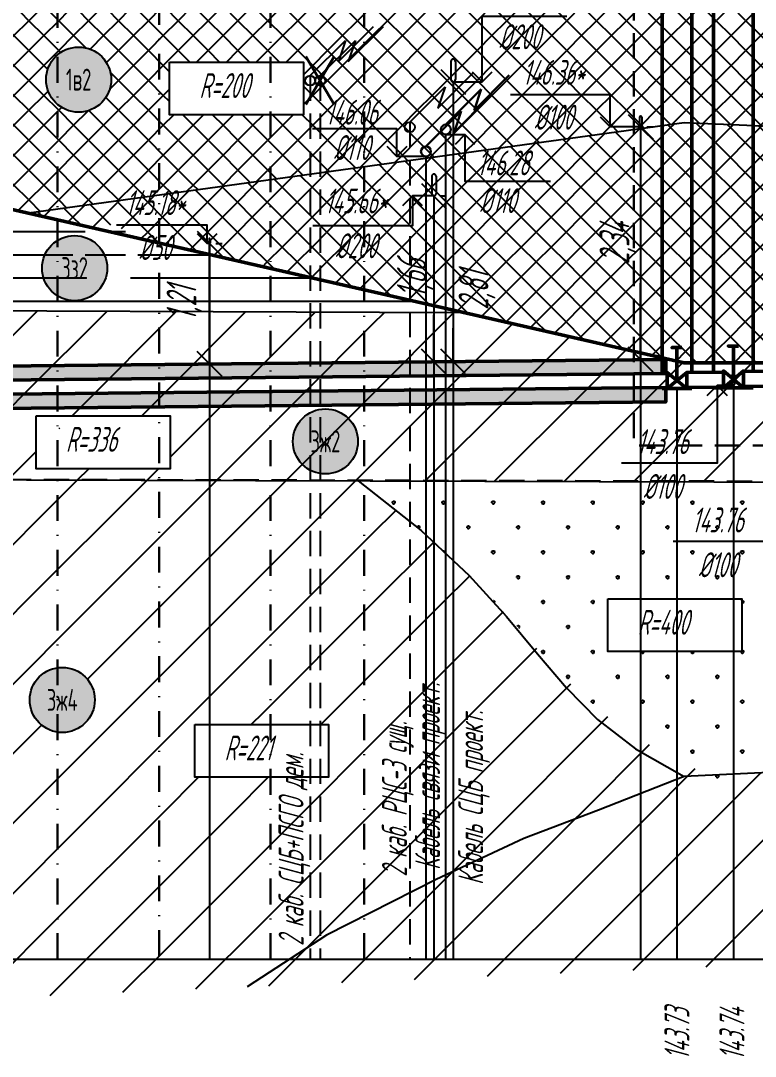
# Model space of a CAD drawing. Header units: metres. Extents: x -30 to 2050, y -904 to 400.
# Drawn here: x 229 to 302.8, y 120.2 to 224.2 of the extents above; entities that cross this region are included whole.
import ezdxf
from ezdxf import colors
from ezdxf.entities.mleader import LeaderData, LeaderLine
from ezdxf.enums import TextEntityAlignment as Align
from ezdxf.math import Vec2, Vec3

# ---------------------------------------------------------------- set-up
doc = ezdxf.new("R2010")
doc.units = ezdxf.units.M
doc.header["$LTSCALE"] = 0.2
doc.linetypes.add('DASHDOT', pattern=[27, 13, -7, 0, -7])
doc.linetypes.add('штриховая', pattern=[19.05, 12.7, -6.35])
for name, color, linetype in [('PR_RD', 7, 'Continuous'), ('МГТ_ИГ_Геология', 252, 'Continuous'), ('Примыкания', 7, 'Continuous'), ('Таблица', 7, 'Continuous'), ('Трубы', 7, 'Continuous'), ('Узлы', 7, 'Continuous'), ('Футляры', 7, 'Continuous')]:
    doc.layers.add(name, color=color, linetype=linetype)
doc.layers.add('МГТ_НВК_В1_выноски', color=7, linetype='Continuous', lineweight=30)
doc.layers.add('МГТ_НВК_котлованы', color=7, linetype='Continuous', lineweight=30)
doc.styles.add('SPDS', font='SPDS', dxfattribs={"width": 0.7, "oblique": 15, "height": 2.5})
doc.styles.get("Standard").update_dxf_attribs({"font": 'SPDS.shx', "width": 0.7, "oblique": 15, "height": 3})
doc.styles.add('Стиль Simplex', font='simplex.shx')
doc.dimstyles.new('ISO-25', dxfattribs={"dimtxt": 2.5, "dimasz": 2.5, "dimexe": 1.25, "dimexo": 0.625, "dimtad": 1, "dimtxsty": 'Standard', "dimcen": 2.5, "dimadec": 0, "dimazin": 0, "dimtfac": 1, "dimtmove": 0, "dimatfit": 3, "dimfxl": 1, "dimarcsym": 0})
pattern_1 = [(45, (-8.669, 494.728), (0, 21), [9.8995, -19.799]), (45, (5.331, 480.728), (0, 21), [9.8995, -19.799]), (45, (-8.669, 480.728), (0, 21), [14.142, -15.5565]), (45, (1.331, 490.728), (0, 21), [15.556, -14.1425]), (45, (-1.669, 480.728), (0, 21), [19.799, -9.8995]), (45, (-8.669, 487.728), (0, 21), [19.799, -9.8995])]

# ---------------------------------------------------------------- blocks, each defined once
blk = doc.blocks.new('_OBLIQUE')
at = {"color": 0, "linetype": 'ByBlock', "lineweight": -2}
blk.add_line((0.5, 0.5), (-0.5, -0.5), dxfattribs=at)
blk = doc.blocks.new('*D6')
at = {"layer": 'Defpoints', "color": 0, "transparency": 16777216}
for p in [(247.98, 201.85), (247.98, 201.85), (247.98, 189.77)]:
    blk.add_point(p, dxfattribs=at)
at = {"layer": 'Примыкания', "color": 0, "lineweight": -2, "transparency": 16777216}
for p, q in [((247.98, 189.77), (247.98, 201.85)), ((248.61, 201.85), (249.23, 201.85)), ((248.61, 189.77), (249.23, 189.77))]:
    blk.add_line(p, q, dxfattribs=at)
at = {"layer": 'Примыкания', "color": 0, "lineweight": -2, "transparency": 16777216, "xscale": 2.5, "yscale": 2.5, "zscale": 2.5}
for p, rotation in [((247.98, 201.85), 90), ((247.98, 189.77), 270)]:
    blk.add_blockref('_OBLIQUE', p, dxfattribs=dict(at, rotation=rotation))
at = {"layer": 'Примыкания', "color": 0, "transparency": 16777216, "insert": (245.51, 195.81), "char_height": 3, "width": 5.1, "attachment_point": 5, "rotation": 90}
blk.add_mtext('1,21', dxfattribs=at)
blk = doc.blocks.new('*D7')
at = {"layer": 'Defpoints', "color": 0, "transparency": 16777216}
for p in [(291.26, 213.57), (291.26, 213.57), (291.26, 190.2)]:
    blk.add_point(p, dxfattribs=at)
at = {"layer": 'Примыкания', "color": 0, "lineweight": -2, "transparency": 16777216}
for p, q in [((291.26, 213.57), (291.26, 205.91)), ((291.88, 213.57), (292.51, 213.57)), ((291.26, 190.2), (291.26, 197.86)), ((291.88, 190.2), (292.51, 190.2))]:
    blk.add_line(p, q, dxfattribs=at)
at = {"layer": 'Примыкания', "color": 0, "lineweight": -2, "transparency": 16777216, "xscale": 2.5, "yscale": 2.5, "zscale": 2.5}
for p, rotation in [((291.26, 213.57), 90), ((291.26, 190.2), 270)]:
    blk.add_blockref('_OBLIQUE', p, dxfattribs=dict(at, rotation=rotation))
at = {"layer": 'Примыкания', "color": 0, "transparency": 16777216, "insert": (288.98, 201.88), "char_height": 3, "width": 6.0625, "attachment_point": 5, "rotation": 90}
blk.add_mtext('2,34', dxfattribs=at)
blk = doc.blocks.new('*D9')
at = {"layer": 'Defpoints', "color": 0, "transparency": 16777216}
for p in [(270.5, 206.63), (270.5, 206.63), (270.5, 189.99)]:
    blk.add_point(p, dxfattribs=at)
at = {"layer": 'Примыкания', "color": 0, "lineweight": -2, "transparency": 16777216}
for p, q in [((270.5, 206.63), (270.5, 201.93)), ((271.13, 206.63), (271.75, 206.63)), ((270.5, 189.99), (270.5, 194.69)), ((271.13, 189.99), (271.75, 189.99))]:
    blk.add_line(p, q, dxfattribs=at)
at = {"layer": 'Примыкания', "color": 0, "lineweight": -2, "transparency": 16777216, "xscale": 2.5, "yscale": 2.5, "zscale": 2.5}
for p, rotation in [((270.5, 206.63), 90), ((270.5, 189.99), 270)]:
    blk.add_blockref('_OBLIQUE', p, dxfattribs=dict(at, rotation=rotation))
at = {"layer": 'Примыкания', "color": 0, "transparency": 16777216, "insert": (268.64, 198.31), "char_height": 3, "width": 5.4938, "attachment_point": 5, "rotation": 90}
blk.add_mtext('1,66', dxfattribs=at)
blk = doc.blocks.new('*D11')
at = {"layer": 'Defpoints', "color": 0, "transparency": 16777216}
for p in [(272.44, 218.09), (272.44, 218.09), (272.44, 190.01)]:
    blk.add_point(p, dxfattribs=at)
at = {"layer": 'Примыкания', "color": 0, "lineweight": -2, "transparency": 16777216}
for p, q in [((272.44, 218.09), (272.44, 200.9)), ((273.06, 218.09), (273.69, 218.09)), ((272.44, 190.01), (272.44, 193.34)), ((273.06, 190.01), (273.69, 190.01))]:
    blk.add_line(p, q, dxfattribs=at)
at = {"layer": 'Примыкания', "color": 0, "lineweight": -2, "transparency": 16777216, "xscale": 2.5, "yscale": 2.5, "zscale": 2.5}
for p, rotation in [((272.44, 218.09), 90), ((272.44, 190.01), 270)]:
    blk.add_blockref('_OBLIQUE', p, dxfattribs=dict(at, rotation=rotation))
at = {"layer": 'Примыкания', "color": 0, "transparency": 16777216, "insert": (274.83, 197.12), "char_height": 3, "width": 5.4938, "attachment_point": 5, "rotation": 90}
blk.add_mtext('2,81', dxfattribs=at)
blk = doc.blocks.new('круг3_-26_2')
at = {"true_color": 0xffffff}
blk.add_hatch(color=7, dxfattribs=at).paths.add_polyline_path([(-0.327, 0, 1), (0.327, 0, 1)])
at = {"color": 7, "lineweight": 25}
blk.add_circle((0, 0), 0.327, dxfattribs=at)
at = {"color": 7, "lineweight": 25, "style": 'Стиль Simplex', "width": 0.590909}
blk.add_text('3ж2', height=0.22, dxfattribs=at).set_placement((0, 0), align=Align.MIDDLE_CENTER)
blk = doc.blocks.new('круг1_-30_2')
at = {"layer": 'МГТ_ИГ_Геология', "true_color": 0xffffff}
blk.add_hatch(color=7, dxfattribs=at).paths.add_polyline_path([(-0.327, 0, 1), (0.327, 0, 1)])
at = {"color": 7, "lineweight": 25}
blk.add_circle((0, 0), 0.327, dxfattribs=at)
at = {"color": 7, "lineweight": 25, "style": 'Стиль Simplex', "width": 0.590909}
blk.add_text('1в2', height=0.22, dxfattribs=at).set_placement((0, 0), align=Align.MIDDLE_CENTER)
blk = doc.blocks.new('круг3_-25_2')
at = {"true_color": 0xffffff}
blk.add_hatch(color=7, dxfattribs=at).paths.add_polyline_path([(-0.327, 0, 1), (0.327, 0, 1)])
at = {"color": 7, "lineweight": 25}
blk.add_circle((0, 0), 0.327, dxfattribs=at)
at = {"color": 18, "lineweight": 25, "true_color": 0x000000, "style": 'Стиль Simplex', "width": 0.590909}
blk.add_text('3з2', height=0.22, dxfattribs=at).set_placement((0, 0), align=Align.MIDDLE_CENTER)
blk = doc.blocks.new('круг3_-26_4')
at = {"true_color": 0xffffff}
blk.add_hatch(color=7, dxfattribs=at).paths.add_polyline_path([(-0.327, 0, 1), (0.327, 0, 1)])
at = {"color": 7, "lineweight": 25}
blk.add_circle((0, 0), 0.327, dxfattribs=at)
at = {"color": 7, "lineweight": 25, "style": 'Стиль Simplex', "width": 0.590909}
blk.add_text('3ж4', height=0.22, dxfattribs=at).set_placement((0, 0), align=Align.MIDDLE_CENTER)
blk = doc.blocks.new('уке')
at = {"layer": 'МГТ_ИГ_Геология'}
blk.add_lwpolyline([(147.85, -230.19), (161.29, -230.19), (161.29, -235.48), (147.85, -235.48)], close=True, dxfattribs=at)
at = {"layer": 'МГТ_ИГ_Геология', "insert": (150.84, -231.29), "char_height": 2.5, "attachment_point": 1}
blk.add_mtext_dynamic_manual_height_columns('R=200', width=10.097, gutter_width=15, heights=[0], dxfattribs=at)
blk = doc.blocks.new('221')
at = {"layer": 'МГТ_ИГ_Геология'}
blk.add_lwpolyline([(0, 5.29), (13.44, 5.29), (13.44, 0), (0, 0)], close=True, dxfattribs=at)
at = {"layer": 'МГТ_ИГ_Геология', "insert": (2.99, 4.2), "char_height": 2.5, "attachment_point": 1}
blk.add_mtext_dynamic_manual_height_columns('R=221', width=10.097, gutter_width=15, heights=[0], dxfattribs=at)
blk = doc.blocks.new('23434')
at = {"layer": 'МГТ_ИГ_Геология'}
blk.add_lwpolyline([(116.63, 442.59), (130.08, 442.59), (130.08, 437.29), (116.63, 437.29)], close=True, dxfattribs=at)
at = {"layer": 'МГТ_ИГ_Геология', "insert": (119.62, 441.49), "char_height": 2.5, "attachment_point": 1}
blk.add_mtext_dynamic_manual_height_columns('R=400', width=10.097, gutter_width=15, heights=[0], dxfattribs=at)
blk = doc.blocks.new('2432')
at = {"layer": 'МГТ_ИГ_Геология'}
blk.add_lwpolyline([(116.63, 433.38), (130.08, 433.38), (130.08, 428.08), (116.63, 428.08)], close=True, dxfattribs=at)
at = {"layer": 'МГТ_ИГ_Геология', "insert": (119.62, 432.28), "char_height": 2.5, "attachment_point": 1}
blk.add_mtext_dynamic_manual_height_columns('R=336', width=10.097, gutter_width=15, heights=[0], dxfattribs=at)
blk = doc.blocks.new('ЭС')
for p, q in [((2269.61, -483.84), (2273.14, -480.31)), ((2266.78, -485.26), (2270.31, -481.72)), ((2270.31, -481.72), (2269.61, -483.84))]:
    blk.add_line(p, q)
blk.add_circle((2266.78, -485.76), 0.5)
blk = doc.blocks.new('usl_1')
for p, q in [((2.83, 1.41), (6.36, 4.95)), ((0, 0), (3.54, 3.54)), ((3.54, 3.54), (2.83, 1.41))]:
    blk.add_line(p, q)
blk.add_circle((0, -0.5), 0.5)
blk = doc.blocks.new('A$C35B96AF6')
at = {"lineweight": 30}
for points in [[(-1.79, 3.01), (1.79, -3.01)], [(1.79, 3.01), (-1.79, -3.01)]]:
    blk.add_lwpolyline(points, dxfattribs=at)

msp = doc.modelspace()

# ---------------------------------------------------------------- hatches: boundary and pattern name
at = {"lineweight": 20}
h = msp.add_hatch(dxfattribs=at)
h.set_pattern_fill('AR-SAND', color=256, scale=0.03, style=0)
h.set_pattern_definition([(37.5, (-420.5083, 253.0296), (-0.048001, 1.4682397), [0, -1.15824, 0, -1.2954, 0, -1.23825]), (7.5, (-420.5083, 253.0296), (1.34857, 2.1504753), [0, -0.62484, 0, -1.04394, 0, -0.40005]), (327.5, (-421.4456, 253.0296), (2.372977, 0.0043116), [0, -0.381, 0, -1.3716, 0, -1.7907]), (317.5, (-421.4456, 253.0296), (2.2906694, 0.668788), [0, -0.1905, 0, -0.89916, 0, -1.0287])])
h.paths.add_polyline_path([(293.79189, 188.79377), (293.7776, 190.21863), (105.98485, 188.34053), (105.99909, 186.91566)])
h.paths.add_polyline_path([(293.78926, 185.95781), (293.77595, 187.28768), (293.22531, 187.37792), (105.9723, 185.50539), (105.98655, 184.08053)])
at = {"layer": 'МГТ_ИГ_Геология'}
h = msp.add_hatch(dxfattribs=at)
h.set_pattern_fill('GR24', color=251, scale=10, style=0, pattern_type=2)
h.set_pattern_definition([(225, (-5.6692, 480.7283), (3e-16, -3), [2.1213, -2.12134]), (315, (-7.1692, 482.2283), (3, 0), [2.1213, -2.12134]), (45, (-8.6692, 480.7283), (0, 3), [2.1213, -2.12134]), (135, (-7.1692, 479.2283), (-3, 3e-16), [2.1213, -2.12134])])
edge = h.paths.add_edge_path(flags=16)
edge.add_arc((234.83547, 218.31316), 3.27292, 0, 360)
edge = h.paths.add_edge_path()
edge.add_arc((310.15949, 202.27549), 3.27292, 0, 360)
h.paths.add_polyline_path([(316.33897, 228.81759), (321.15325, 228.81759), (321.15325, 232.11759), (316.33897, 232.11759)], flags=16)
h.paths.add_polyline_path([(316.33897, 212.81759), (321.15325, 212.81759), (321.15325, 216.11759), (316.33897, 216.11759)], flags=17)
h.paths.add_polyline_path([(303.79738, 214.60776), (308.69262, 214.60776), (308.69262, 220.60776), (303.79738, 220.60776)], flags=16)
h.paths.add_polyline_path([(207.02086, 210.14833), (214.31134, 210.14833), (214.31134, 213.44833), (207.02086, 213.44833)], flags=16)
h.paths.add_polyline_path([(207.02086, 222.14833), (214.31134, 222.14833), (214.31134, 225.44833), (207.02086, 225.44833)], flags=16)
h.paths.add_polyline_path([(321.60325, 229.94488), (309.33642, 231.73504), (308.98561, 231.78414), (301.14241, 230.70947), (296.527, 229.66968), (296.0996, 234.43016), (295.58277, 234.42795), (284.89666, 234.38009), (277.53912, 233.51271), (277.31502, 231.74633), (276.7396, 226.20687), (270.1978, 226.33593), (268.07818, 226.2261), (226.65288, 224.92557), (217.77021, 224.60708), (217.43889, 224.64036), (213.27274, 222.83858), (206.57086, 222.34549), (206.57086, 210.19833), (229.83375, 204.88722), (295.6203, 213.9592), (321.60325, 212.86759)])
h.paths.add_polyline_path([(243.96061, 220.07049), (257.40306, 220.07049), (257.40306, 214.77588), (243.96061, 214.77588)], flags=16)
h.paths.add_polyline_path([(267.56361, 215.6745), (268.6089, 219.57555)], flags=16)
h = msp.add_hatch(dxfattribs=at)
h.set_pattern_fill('GR07', color=251, scale=10, style=0, pattern_type=2)
h.set_pattern_definition([(0, (-8.759, 480.728), (0, 7), [16.33, 0]), (0, (-8.759, 483.058), (0, 7), [16.33, 0]), (0, (-8.759, 485.398), (0, 7), [16.33, 0])])
h.paths.add_polyline_path([(90.94995, 216.86932), (82.64596, 216.86932), (82.64596, 202.86932), (90.94995, 202.86932)])
h.paths.add_polyline_path([(180.90435, 212.32734), (92.94995, 216.86932), (92.94995, 202.86932), (180.90435, 200.32734)])
edge = h.paths.add_edge_path(flags=16)
edge.add_arc((136.92715, 208.0756), 3.27292, 0, 360)
h.paths.add_polyline_path([(204.57086, 210.19833), (182.90435, 212.32734), (182.90435, 200.32734), (204.57086, 195.19833)])
h.paths.add_polyline_path([(187.17435, 206.57734), (185.63435, 206.57734), (185.63435, 208.07734), (187.17435, 208.07734)], flags=16)
edge = h.paths.add_edge_path(flags=16)
edge.add_arc((200.93764, 202.17108), 0.44317, 0, 360)
edge = h.paths.add_edge_path(flags=16)
edge.add_arc((237.51217, 200.48306), 3.27292, 0, 360)
h.paths.add_polyline_path([(210.84086, 207.44833), (209.30086, 207.44833), (209.30086, 208.94833), (210.84086, 208.94833)], flags=16)
h.paths.add_polyline_path([(85.43805, 202.81932), (90.49995, 202.81932), (90.49995, 206.11932), (85.43805, 206.11932)])
h.paths.add_polyline_path([(134.89144, 206.4256), (138.96287, 206.4256), (138.96287, 209.7256), (134.89144, 209.7256)], flags=0)
h.paths.add_polyline_path([(93.39995, 202.81932), (100.69043, 202.81932), (100.69043, 206.11932), (93.39995, 206.11932)], flags=17)
h.paths.add_polyline_path([(175.39245, 200.27734), (180.45435, 200.27734), (180.45435, 203.57734), (175.39245, 203.57734)])
h.paths.add_polyline_path([(198.90192, 200.52108), (198.90192, 203.82108)], flags=16)
h.paths.add_polyline_path([(199.05896, 195.14833), (204.12086, 195.14833), (204.12086, 198.44833), (199.05896, 198.44833)])
h.paths.add_polyline_path([(235.47645, 198.83306), (239.54788, 198.83306), (239.54788, 202.13306), (235.47645, 202.13306)], flags=0)
h.paths.add_polyline_path([(207.02086, 195.14833), (214.31134, 195.14833), (214.31134, 198.44833), (207.02086, 198.44833)], flags=17)
h.paths.add_polyline_path([(273.38776, 194.94347), (206.57086, 210.19833), (206.57086, 195.19833)])
h.paths.add_polyline_path([(145.66712, 210.45118), (159.10957, 210.45118), (159.10957, 205.15656), (145.66712, 205.15656)], flags=16)
h.paths.add_polyline_path([(147.83016, 206.10415), (155.51038, 206.10415), (156.54255, 209.95624), (148.86233, 209.95624)], flags=0)
h.paths.add_polyline_path([(212.60395, 204.15483), (226.0464, 204.15483), (226.0464, 198.86021), (212.60395, 198.86021)], flags=16)
h.paths.add_polyline_path([(214.767, 199.8078), (222.44721, 199.8078), (223.47938, 203.65989), (215.79916, 203.65989)], flags=0)
h = msp.add_hatch(dxfattribs=at)
h.set_pattern_fill('GR24', color=251, scale=10, style=0, pattern_type=2)
h.set_pattern_definition([(225, (-455.7349, -26.5005), (3e-16, -3), [2.1213, -2.121341]), (315, (-457.2349, -25.0005), (3, 0), [2.1213, -2.121341]), (45, (-458.7349, -26.5005), (0, 3), [2.1213, -2.121341]), (135, (-457.2349, -28.0005), (-3, 3e-16), [2.1213, -2.121341])])
h.paths.add_polyline_path([(321.60325, 212.86759), (295.6203, 213.9592), (229.83375, 204.88722), (236.12988, 203.44976, -0.342796752), (240.04502, 202.5559), (295.6203, 189.86759), (321.60325, 189.86759)])
h.paths.add_polyline_path([(313.43241, 202.27549, -1), (306.88657, 202.27549, -1)], flags=16)
h.paths.add_polyline_path([(316.33897, 212.81759), (321.15325, 212.81759), (321.15325, 216.11759), (316.33897, 216.11759)], flags=24)
h = msp.add_hatch(dxfattribs=at)
h.set_pattern_fill('GR38', color=251, scale=10, style=0, pattern_type=2)
h.set_pattern_definition(pattern_1)
edge = h.paths.add_edge_path(flags=16)
edge.add_arc((262.86975, 186.21753), 0.21777, 0, 360)
h.paths.add_polyline_path([(210.84086, 190.44833), (209.30086, 190.44833), (209.30086, 191.94833), (210.84086, 191.94833)], flags=16)
h.paths.add_polyline_path([(316.09135, 189.81759), (321.15325, 189.81759), (321.15325, 193.11759), (316.09135, 193.11759)], flags=16)
h.paths.add_polyline_path([(321.60325, 189.86759), (295.6203, 189.86759), (273.38776, 194.94347), (206.57086, 195.19833), (206.57086, 178.19833), (310.38502, 177.89984), (309.10325, 180.16759), (311.70325, 180.16759), (310.42142, 177.89974), (321.60325, 177.86759)])
h.paths.add_polyline_path([(230.56581, 184.53323), (244.00827, 184.53323), (244.00827, 179.23861), (230.56581, 179.23861)], flags=16)
h.paths.add_polyline_path([(232.73988, 182.72996), (232.73988, 182.55541), (233.79979, 186.51106), (233.79979, 186.6856)], flags=16)
h = msp.add_hatch(dxfattribs=at)
h.set_pattern_fill('GR38', color=251, scale=10, style=0, pattern_type=2)
h.set_pattern_definition(pattern_1)
edge = h.paths.add_edge_path(flags=16)
edge.add_arc((244.31011, 156.02748), 0.52749, 0, 360)
h.paths.add_polyline_path([(210.84086, 154.94833), (210.84086, 153.44833), (209.30086, 153.44833), (209.30086, 154.94833)], flags=16)
h.paths.add_polyline_path([(210.84086, 171.44833), (209.30086, 171.44833), (209.30086, 172.94833), (210.84086, 172.94833)], flags=16)
h.paths.add_polyline_path([(210.84086, 137.94834), (210.84086, 136.44834), (209.30086, 136.44834), (209.30086, 137.94834)], flags=16)
h.paths.add_polyline_path([(210.84086, 129.94833), (210.84086, 128.44833), (209.30086, 128.44833), (209.30086, 129.94833)], flags=16)
h.paths.add_polyline_path([(206.49171, 125.22307), (251.76409, 127.23782), (259.71973, 132.39908), (270.73823, 138.01488), (279.5463, 142.10532), (287.03459, 144.96268), (294.09377, 146.87922), (299.55815, 147.80053), (293.3703, 150.75861), (288.59829, 153.84147), (284.76345, 157.10407), (281.38716, 160.60136), (277.99075, 164.38829), (274.09559, 168.5198), (269.22301, 173.05085), (262.89438, 178.03639), (206.57086, 178.19833)])
h.paths.add_polyline_path([(246.48496, 153.55418), (259.92742, 153.55418), (259.92742, 148.25956), (246.48496, 148.25956)], flags=16)
h.paths.add_polyline_path([(248.68678, 149.15818), (255.88678, 149.15818), (256.93207, 153.05924), (249.73207, 153.05924)], flags=8)
h.paths.add_polyline_path([(230.87399, 154.37748), (235.50256, 154.37748), (235.50256, 157.67748), (230.87399, 157.67748)], flags=8)
edge = h.paths.add_edge_path(flags=16)
edge.add_arc((233.18828, 156.02748), 3.27292, 0, 360)
h = msp.add_hatch(dxfattribs=at)
h.set_pattern_fill('GR28', color=251, scale=10, style=0, pattern_type=2)
h.set_pattern_definition([(90, (-8.6692, 480.8083), (-2.5, 2.5), [0.11, -4.89]), (45, (-8.6692, 480.9183), (-2.5, 2.5), [0.113137, -3.422397]), (0, (-8.5892, 480.9983), (2.5, 2.5), [0.11, -4.89]), (315, (-8.4792, 480.9983), (2.5, 2.5), [0.113137, -3.422397]), (90, (-8.3992, 480.8083), (-2.5, 2.5), [0.11, -4.89]), (45, (-8.4792, 480.7283), (-2.5, 2.5), [0.113137, -3.422397]), (0, (-8.5892, 480.7283), (2.5, 2.5), [0.11, -4.89]), (315, (-8.6692, 480.8083), (2.5, 2.5), [0.113137, -3.422397])])
h.paths.add_polyline_path([(321.60325, 177.86759), (314.60325, 177.86759), (310.40325, 177.86759), (310.38502, 177.89984), (262.89438, 178.03639), (269.22301, 173.05085), (274.09559, 168.5198), (277.99075, 164.38829), (281.38716, 160.60136), (284.76345, 157.10407), (288.59829, 153.84147), (293.3703, 150.75861), (299.55815, 147.80053), (301.6145, 148.14723), (310.48744, 149.059), (321.60325, 149.90679)])
edge = h.paths.add_edge_path(flags=16)
edge.add_arc((306.84907, 161.4651), 0.32552, 0, 360)
h.paths.add_polyline_path([(313.40904, 158.53102), (318.07571, 158.53102), (318.07571, 164.53102), (313.40904, 164.53102)], flags=16)
h.paths.add_polyline_path([(316.09135, 149.81759), (321.15325, 149.81759), (321.15325, 153.11759), (316.09135, 153.11759)], flags=16)
h.paths.add_polyline_path([(287.96463, 166.17857), (301.40708, 166.17857), (301.40708, 160.88395), (287.96463, 160.88395)], flags=16)
h.paths.add_polyline_path([(290.16644, 161.97622), (297.89144, 161.97622), (298.88484, 165.68363), (291.15984, 165.68363)], flags=8)
h.paths.add_polyline_path([(307.27333, 159.8151), (311.65428, 159.8151), (311.65428, 163.1151), (307.27333, 163.1151)], flags=8)
edge = h.paths.add_edge_path(flags=16)
edge.add_arc((309.46381, 161.4651), 3.27292, 0, 360)
h = msp.add_hatch(dxfattribs=at)
h.set_pattern_fill('GR38', color=251, scale=10, style=0, pattern_type=2)
h.set_pattern_definition(pattern_1)
edge = h.paths.add_edge_path(flags=16)
edge.add_arc((309.25735, 142.38383), 0.32744, 0, 360)
h.paths.add_polyline_path([(306.97402, 140.73383), (306.97402, 144.03383)], flags=16)
h.paths.add_polyline_path([(251.76409, 127.23782), (321.60325, 130.25441), (321.60325, 149.90679), (310.48744, 149.059), (301.59126, 148.636), (295.6203, 148.3521), (287.03459, 144.96268), (279.5463, 142.10532), (270.73823, 138.01488), (259.71973, 132.39908)])

# ---------------------------------------------------------------- linework, layer by layer
at = {"layer": 'МГТ_ИГ_Геология', "lineweight": 50, "flags": 128}
msp.add_lwpolyline([(92.94995, 216.86932), (180.90435, 212.32734), (182.90435, 212.32734), (204.57086, 210.19833), (206.57086, 210.19833), (295.6203, 189.86759), (323.60325, 189.86759), (323.60325, 189.86759), (495.09035, 174.36477)], dxfattribs=at)
at = {"layer": 'МГТ_ИГ_Геология', "linetype": 'Continuous', "lineweight": 25, "flags": 128}
for points in [[(321.60325, 212.86759), (295.6203, 213.9592), (229.83375, 204.88722)], [(206.57086, 195.19833), (273.38776, 194.94347)], [(206.57086, 178.19833), (321.60325, 177.86759)], [(262.89438, 178.03639), (269.21532, 173.05193), (274.03406, 168.52842), (277.78309, 164.41737), (280.89493, 160.67031), (283.80206, 157.23873), (286.937, 154.07417), (290.73225, 151.12811), (295.6203, 148.3521)]]:
    msp.add_lwpolyline(points, dxfattribs=at)
at = {"layer": 'МГТ_ИГ_Геология', "color": 5, "linetype": 'штриховая', "lineweight": 30, "flags": 128}
msp.add_lwpolyline([(511.73873, 168.62837), (495.09035, 168.36477), (323.60325, 177.81471), (321.60325, 177.92492), (206.57086, 178.19833), (204.57086, 178.19833), (182.90435, 183.32734), (180.90435, 183.32734), (92.94995, 180.86932), (82.64596, 180.86932)], dxfattribs=at)
at = {"layer": 'МГТ_ИГ_Геология', "linetype": 'Continuous', "lineweight": 25}
msp.add_lwpolyline([(321.60325, 149.90679), (310.48744, 149.059), (295.6203, 148.3521), (287.03459, 144.96268), (287.03459, 144.96268), (279.5463, 142.10532), (270.73823, 138.01488), (259.71973, 132.39908), (251.76409, 127.23782)], dxfattribs=at)
at = {"layer": 'МГТ_НВК_В1_выноски', "color": 34, "linetype": 'штриховая', "flags": 128}
msp.add_lwpolyline([(290.57147, 230.58682), (290.57147, 181.58682), (310.57147, 181.58682), (310.57147, 230.58682), (290.57147, 230.58682)], dxfattribs=at)
at = {"layer": 'МГТ_НВК_котлованы', "linetype": 'DASHDOT', "lineweight": 30, "flags": 128}
for points in [[(232.70565, 130), (232.70565, 252.68544)], [(242.91002, 130.3076), (242.90563, 252.68544)], [(254.10552, 130), (254.10552, 252.62904)], [(263.50552, 130), (263.50552, 252.57263)]]:
    msp.add_lwpolyline(points, dxfattribs=at)
at = {"layer": 'Примыкания'}
for p, q in [((272.2083, 220.13936), (272.2083, 218.31536)), ((272.6643, 220.13936), (272.6643, 218.31536)), ((272.4363, 218.08736), (272.4363, 130)), ((291.15042, 214.53855), (291.15042, 213.67455)), ((291.36642, 214.53855), (291.36642, 213.67455)), ((291.25842, 213.56655), (291.25842, 130)), ((270.28103, 208.60281), (270.28103, 206.85081)), ((270.71903, 208.60281), (270.71903, 206.85081)), ((270.50003, 206.63181), (270.50003, 130)), ((247.93054, 202.31557), (247.93054, 201.89957)), ((247.98254, 201.84757), (247.98254, 130)), ((248.03454, 202.31557), (248.03454, 201.89957)), ((300.45347, 188.67406), (300.45347, 187.73006)), ((300.68947, 188.67406), (300.68947, 187.73006))]:
    msp.add_line(p, q, dxfattribs=at)
at = {"layer": 'Примыкания', "color": 0, "flags": 128}
for points in [[(272.4363, 218.08736), (275.34707, 218.08736), (275.34707, 224.67073), (283.8363, 224.67073)], [(274.34707, 219.08736), (275.34707, 218.08736), (276.34707, 219.08736)], [(291.25842, 213.56655), (288.18347, 213.56655), (288.18347, 216.78826), (278.17722, 216.78826)], [(287.18347, 214.56655), (288.18347, 213.56655), (289.18347, 214.56655)], [(269.70565, 210.6), (266.79489, 210.6), (266.79489, 213.36605), (258.30566, 213.36605)], [(271.63599, 212.8), (273.62146, 212.8), (273.62146, 208.11751), (282.21402, 208.11751)], [(274.62146, 211.8), (273.62146, 212.8), (272.62146, 211.8)], [(267.79489, 211.6), (266.79489, 210.6), (265.79489, 211.6)], [(270.50003, 206.63181), (268.34364, 206.63181), (268.34364, 203.61915), (258.33739, 203.61915)], [(269.34364, 205.63181), (268.34364, 206.63181), (267.34364, 205.63181)], [(247.98254, 201.84757), (247.72937, 201.84757), (247.72937, 203.70432), (238.64187, 203.70432)], [(246.72937, 202.84757), (247.72937, 201.84757), (248.72937, 202.84757)], [(300.57147, 187.61206), (298.93686, 187.61206), (298.93686, 179.79322), (289.32436, 179.79322)], [(305.97395, 187.61182), (304.12754, 187.61182), (304.12754, 171.94715), (294.51504, 171.94715)], [(297.93686, 186.61206), (298.93686, 187.61206), (299.93686, 186.61206)]]:
    msp.add_lwpolyline(points, dxfattribs=at)
at = {"layer": 'Примыкания', "linetype": 'штриховая', "flags": 128}
for points in [[(258.07805, 218.71113), (258.07805, 130)], [(259.07805, 218.71113), (259.07805, 130)], [(268.07804, 214.03504), (268.07805, 130)]]:
    msp.add_lwpolyline(points, dxfattribs=at)
at = {"layer": 'Примыкания'}
for centre, radius, start, end in [((272.4363, 220.13936), 0.228, 0, 180), ((272.4363, 218.31536), 0.228, 180, 360), ((291.25842, 214.53855), 0.108, 0, 180), ((291.25842, 213.67455), 0.108, 180, 360), ((270.50003, 208.60281), 0.219, 360, 180), ((270.50003, 206.85081), 0.219, 180, 0), ((247.98254, 202.31557), 0.052, 0, 180), ((247.98254, 201.89957), 0.052, 180, 0), ((300.57147, 188.67406), 0.118, 360, 180), ((300.57147, 187.73006), 0.118, 180, 0)]:
    msp.add_arc(centre, radius, start, end, dxfattribs=at)
at = {"layer": 'Таблица'}
msp.add_line((82.5, 130), (511.73873, 130), dxfattribs=at)
at = {"layer": 'Трубы', "lineweight": 50, "flags": 128}
for points in [[(105.66989, 186.91765), (293.90565, 188.8)], [(295.90565, 188.91001), (299.57147, 188.94667)], [(301.57147, 189.01001), (304.97395, 189.04403)], [(105.66989, 185.50764), (293.90565, 187.39)], [(295.90565, 187.41001), (299.57147, 187.44667)], [(301.57147, 187.51), (304.97395, 187.54403)]]:
    msp.add_lwpolyline(points, dxfattribs=at)
at = {"layer": 'Узлы', "lineweight": 50}
for p, q in [((293.40565, 232.93639), (293.40565, 188.795)), ((296.40565, 232.93639), (296.40565, 188.91501)), ((298.57147, 233.36661), (298.57147, 188.93667)), ((302.57147, 233.36661), (302.57147, 189.02001)), ((293.40565, 187.385), (293.40565, 187.30001)), ((293.40565, 187.30001), (296.40565, 187.30001)), ((296.40565, 187.41501), (296.40565, 187.30001)), ((298.57147, 187.43667), (298.57147, 187.35667)), ((298.57147, 187.35667), (302.57147, 187.35667)), ((302.57147, 187.52), (302.57147, 187.35667))]:
    msp.add_line(p, q, dxfattribs=at)
at = {"layer": 'Узлы'}
for p, q in [((294.90565, 187.30001), (294.90565, 130)), ((300.57147, 187.35667), (300.57147, 130))]:
    msp.add_line(p, q, dxfattribs=at)
at = {"layer": 'Узлы', "flags": 128}
for points in [[(271.70565, 130), (271.70565, 212.8)], [(269.70565, 210.6), (269.70565, 130)]]:
    msp.add_lwpolyline(points, dxfattribs=at)
at = {"layer": 'Узлы', "lineweight": 50, "flags": 128}
for points in [[(294.90565, 188.105), (294.90565, 191.405), (294.40565, 191.405), (295.40565, 191.405)], [(300.57147, 188.20667), (300.57147, 191.55667), (300.07147, 191.55667), (301.07147, 191.55667)]]:
    msp.add_lwpolyline(points, dxfattribs=at)
for points in [[(293.90565, 187.305), (295.90565, 188.905), (295.90565, 187.305), (293.90565, 188.905)], [(299.57147, 187.35667), (301.57147, 189.05667), (301.57147, 187.35667), (299.57147, 189.05667)]]:
    msp.add_lwpolyline(points, close=True, dxfattribs=at)
at = {"layer": 'Футляры', "lineweight": 50, "flags": 128}
for points in [[(105.90978, 187.01504), (105.90925, 188.34504), (293.78446, 190.2169), (293.78499, 188.8869)], [(105.91042, 185.41505), (105.91095, 184.08505), (293.78287, 185.95775), (293.78234, 187.28774)]]:
    msp.add_lwpolyline(points, dxfattribs=at)

# ---------------------------------------------------------------- block references
at = {"xscale": 0.8, "yscale": 0.8, "zscale": 0.8}
msp.add_blockref('A$C35B96AF6', (259.07253, 218.22041), dxfattribs=at)
at = {"layer": 'PR_RD'}
for p in [(258.07806, 218.71113), (259.07806, 218.71113), (268.07805, 214.03504)]:
    msp.add_blockref('usl_1', p, dxfattribs=at)
at = {"layer": 'МГТ_ИГ_Геология', "xscale": 10, "yscale": 10, "zscale": 10}
for name, p in [('круг1_-30_2', (234.83547, 218.31316)), ('круг3_-25_2', (234.42831, 199.38677)), ('круг3_-26_2', (259.6102, 181.987)), ('круг3_-26_4', (233.18828, 156.02748))]:
    msp.add_blockref(name, p, dxfattribs=at)
at = {"layer": 'МГТ_ИГ_Геология', "color": 7, "lineweight": 25}
msp.add_blockref('уке', (96.11261, 450.25918), dxfattribs=at)
at = {"layer": 'МГТ_ИГ_Геология', "color": 2}
for name, p in [('2432', (113.9331, -248.84206)), ('23434', (171.33192, -276.411))]:
    msp.add_blockref(name, p, dxfattribs=at)
at = {"layer": 'МГТ_ИГ_Геология'}
msp.add_blockref('221', (246.48496, 148.25956), dxfattribs=at)
at = {"layer": 'МГТ_НВК_котлованы', "color": 30, "lineweight": 50, "true_color": 0xf26722}
for p in [(-1995.07354, 699.05776), (-1997.07354, 696.85776)]:
    msp.add_blockref('ЭС', p, dxfattribs=at)

# ---------------------------------------------------------------- texts
at = {"oblique": 15.0000004, "width": 0.7}
for s, p in [('Кабель СЦБ проект.', (275.44649, 137.4506)), ('2 каб. РЦС-3 сущ.', (267.7867, 138.28847)), ('2 каб. СЦБ+ПСГО дем.', (257.41577, 131.33204))]:
    msp.add_text(s, height=2.5, rotation=90.0000025, dxfattribs=at).set_placement(p)
at = {"layer": 'Примыкания', "color": 0, "style": 'SPDS', "oblique": 15.0000004, "width": 0.7}
for s, p in [('%%C200', (279.10228, 222.61492)), ('146.06', (262.23987, 215.04128)), ('%%C110', (262.23987, 211.48686)), ('146.28', (277.4649, 209.94718)), ('%%C110', (276.91038, 206.1578)), ('143.76', (298.99287, 174.09753)), ('%%C100', (298.99287, 169.59753))]:
    msp.add_text(s, height=2.5, dxfattribs=at).set_placement(p, align=Align.MIDDLE_CENTER)
at = {"layer": 'Примыкания', "color": 0, "style": 'SPDS', "oblique": 15.0000055, "width": 0.7}
for s, p in [('146.36*', (282.51048, 219.03826)), ('%%C100', (282.51048, 214.53826)), ('145.18*', (242.51575, 205.95432)), ('145.66*', (262.67064, 206.1269)), ('%%C200', (262.67064, 201.6269)), ('%%C50', (242.51575, 201.45432)), ('143.76', (293.46074, 181.96302)), ('%%C100', (293.46074, 177.46302))]:
    msp.add_text(s, height=2.5, rotation=0.000005, dxfattribs=at).set_placement(p, align=Align.MIDDLE_CENTER)
at = {"layer": 'Примыкания', "oblique": 15.0000004, "width": 0.7}
msp.add_text('Кабель связи проект.', height=2.5, rotation=90.0000025, dxfattribs=at).set_placement((271.10887, 138.95382))
at = {"layer": 'Таблица', "oblique": 15.0000004, "width": 0.7}
msp.add_text('143.73', height=2.5, rotation=90.0000025, dxfattribs=at).set_placement((294.90565, 122.5), align=Align.MIDDLE_CENTER)
msp.add_text('143.74', height=2.5, rotation=90.0000025, dxfattribs=at).set_placement((301.67735, 122.5), align=Align.CENTER)

# ---------------------------------------------------------------- dimensions: what is measured, and where the dimension line sits
at = {"layer": 'Примыкания'}
for base, p1, p2, picture, middle in [((272.4383, 218.08736), (272.4363, 190.01031), (272.4363, 218.08736), '*D11', (274.82692, 197.12085)), ((291.26042, 213.56655), (291.25842, 190.19853), (291.25842, 213.56655), '*D7', (288.98049, 201.88254)), ((270.50203, 206.63181), (270.50003, 189.99095), (270.50003, 206.63181), '*D9', (268.63662, 198.31138)), ((247.98454, 201.84757), (247.98254, 189.76577), (247.98254, 201.84757), '*D6', (245.50916, 195.80667))]:
    dim = msp.add_linear_dim(base=base, p1=p1, p2=p2, angle=90, dimstyle='ISO-25', override={"dimlfac": 0.1, "dimblk": 'OBLIQUE', "dimtmove": 2}, dxfattribs=at)
    dim.commit()
    dim.dimension.update_dxf_attribs({"geometry": picture, "text_midpoint": middle, "dimtype": 161})

# ---------------------------------------------------------------- next in the draw order: leaders
at = {"layer": 'Футляры', "color": 34}
ml = msp.add_multileader_mtext('Standard', dxfattribs=at)
ml.set_content('\\A1;{\\Fspds|c204;\\Q15;\\W0.9;Промежуточный котлован \\P(ограждение шпунт Ларсен Л5-УМ)\\P4,6х5,4х4,6 (h) м}', color=34)
ml.set_leader_properties(lineweight=-1)
ml.build(insert=Vec2(0, 0))
ml.multileader.update_dxf_attribs({"text_left_attachment_type": 6, "text_right_attachment_type": 6, "dogleg_length": 0.36, "arrow_head_size": 0.18})
ctx = ml.context
ctx.base_point, ctx.char_height, ctx.arrow_head_size, ctx.landing_gap_size, ctx.plane_origin = Vec3(207.82238, 272.49419), 2.5, 0.18, 0.5, Vec3(209.16019, 356.59359)
ctx.left_attachment, ctx.right_attachment = 6, 6
notes = []
notes.append((ctx, [(0, (1, 1, 0), (207.46238, 272.49419), (1, 0), 0.36, [(0, [(182.26989, 221.26724)], 0, [])])]))
ctx.mtext.insert, ctx.mtext.defined_height, ctx.mtext.line_spacing_factor, ctx.mtext.flow_direction = Vec3(208.32238, 275.49419), 0.11224, 0.8, 5
ctx.mtext.has_bg_fill, ctx.mtext.bg_color, ctx.mtext.bg_scale_factor, ctx.mtext.bg_transparency, ctx.mtext.use_window_bg_color = 1, -1027028792, 1.5, 0, 1
for ctx, leaders in notes:
    for number, flags, end, landing, length, lines in leaders:
        leader = LeaderData()
        leader.index, (leader.has_last_leader_line, leader.has_dogleg_vector, leader.attachment_direction) = number, flags
        leader.last_leader_point, leader.dogleg_vector, leader.dogleg_length = Vec3(end), Vec3(landing), length
        for number, points, colour, breaks in lines:
            line = LeaderLine()
            line.index, line.vertices, line.color, line.breaks = number, Vec3.list(points), colors.encode_raw_color(colour), breaks
            leader.lines.append(line)
        ctx.leaders.append(leader)

doc.saveas('drawing.dxf')
